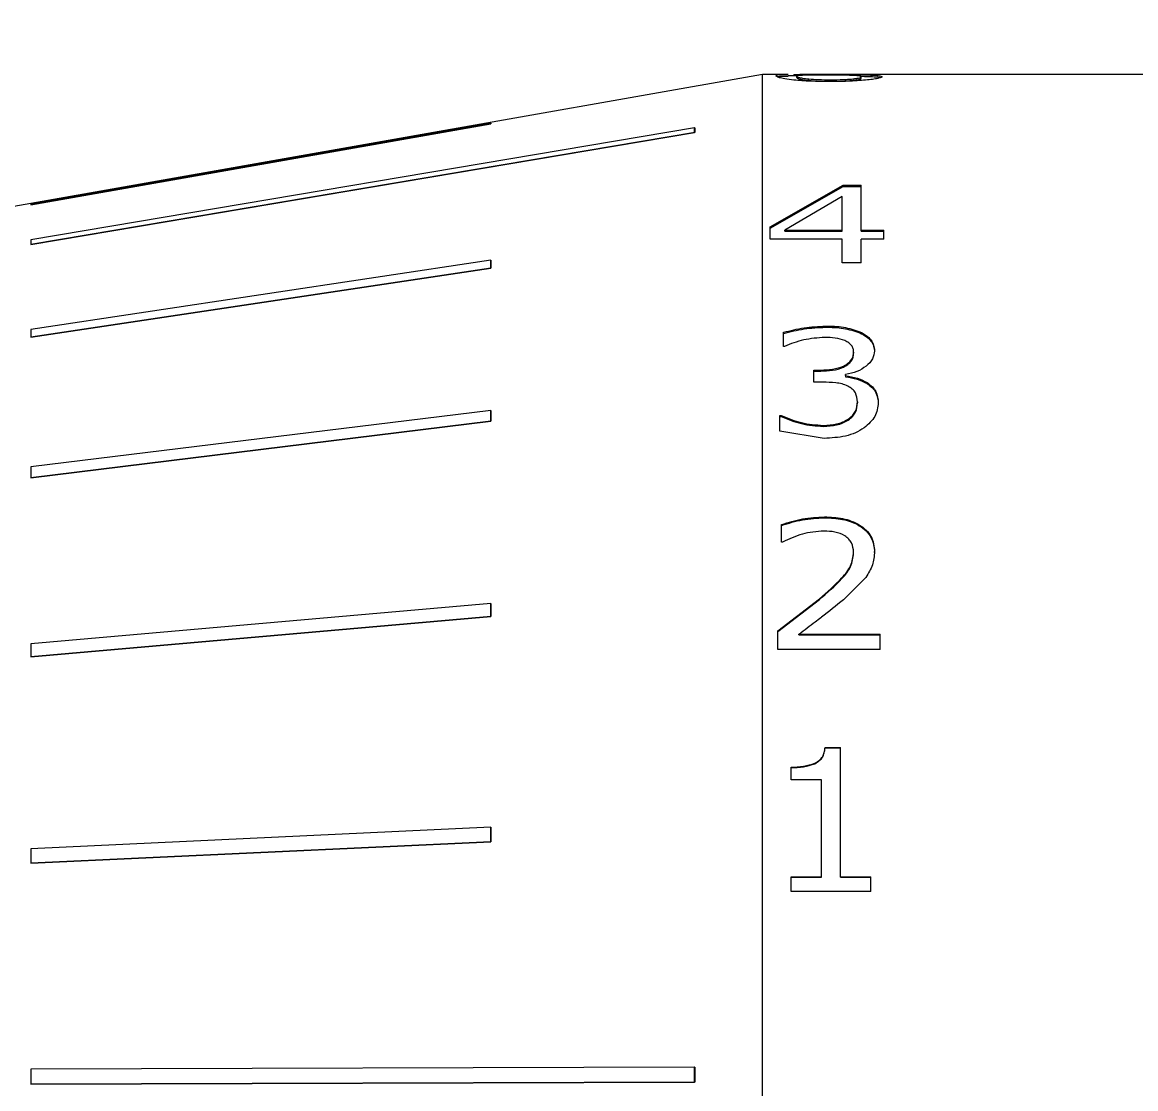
# Model space of a CAD drawing. Header units: millimetres. Extents: x 2 to 278, y 1 to 215.
# Drawn here: x 121.107 to 125.828, y 156.405 to 160.925 of the extents above; entities that cross this region are included whole.
import ezdxf

# ---------------------------------------------------------------- set-up
doc = ezdxf.new("R2010")
doc.units = ezdxf.units.MM
doc.styles.add('SLDTEXTSTYLE0', font='TXT', dxfattribs={"width": 0.75})
doc.dimstyles.new('SLDDIMSTYLE0', dxfattribs={"dimtxt": 2.116667, "dimasz": 3.175, "dimexe": 0, "dimexo": 0.0625, "dimgap": 0.529167, "dimtad": 0, "dimtih": 1, "dimtoh": 1, "dimdec": 1, "dimlfac": 2, "dimrnd": 1e-09, "dimzin": 12, "dimdsep": 46, "dimtxsty": 'SLDTEXTSTYLE0', "dimsah": 1, "dimcen": 0, "dimadec": 0, "dimazin": 3, "dimtfac": 1, "dimtdec": 1, "dimtofl": 0, "dimtmove": 0, "dimatfit": 3, "dimfxl": 1, "dimfrac": 2, "dimtolj": 1, "dimtzin": 12, "dimarcsym": 0})
doc.dimstyles.new('SLDDIMSTYLE2', dxfattribs={"dimtxt": 2.116667, "dimasz": 3.175, "dimexe": 0, "dimexo": 0.0625, "dimgap": 0.529167, "dimtad": 0, "dimtih": 1, "dimtoh": 1, "dimdec": 1, "dimlfac": 2, "dimrnd": 1e-09, "dimzin": 12, "dimdsep": 46, "dimtxsty": 'SLDTEXTSTYLE0', "dimsah": 1, "dimcen": 0.09, "dimadec": 0, "dimazin": 3, "dimtfac": 1, "dimtdec": 1, "dimtofl": 0, "dimtmove": 0, "dimatfit": 3, "dimfxl": 1, "dimfrac": 2, "dimtolj": 1, "dimtzin": 12, "dimarcsym": 0})

# ---------------------------------------------------------------- blocks, each defined once
blk = doc.blocks.new('_D_11')
at = {"color": 7, "linetype": 'Continuous', "lineweight": 0}
for p, q in [((85.419, 169.0861), (88.5973, 169.0861)), ((91.1373, 169.0861), (99.4456, 169.0861)), ((101.9856, 169.0861), (167.0986, 169.0861)), ((165.3206, 169.0861), (165.3206, 160.1785)), ((161.442, 156.3861), (160.7982, 156.3861)), ((160.7982, 156.3861), (160.7982, 153.023)), ((169.1992, 156.3861), (169.843, 156.3861)), ((169.843, 156.3861), (169.843, 153.023)), ((160.7982, 153.023), (161.442, 153.023)), ((169.843, 153.023), (169.1992, 153.023)), ((165.3206, 143.6861), (165.3206, 152.5938)), ((85.419, 143.6861), (167.0986, 143.6861))]:
    blk.add_line(p, q, dxfattribs=at)
at = {"color": 7, "linetype": 'Continuous', "lineweight": 18}
for points in [[(165.3206, 169.0861), (164.8126, 165.9111), (165.8286, 165.9111)], [(165.3206, 143.6861), (165.8286, 146.8611), (164.8126, 146.8611)]]:
    blk.add_solid(points, dxfattribs=at)
at = {"color": 7, "linetype": 'Continuous', "lineweight": 18, "char_height": 2.11667, "attachment_point": 1, "style": 'SLDTEXTSTYLE0'}
for s, insert in [('50.8mm', (159.9387, 159.5439)), ('2.00in', (161.442, 155.7515))]:
    blk.add_mtext(s, dxfattribs=dict(at, insert=insert))
blk = doc.blocks.new('_D_12')
at = {"color": 7, "linetype": 'Continuous', "lineweight": 0}
for p, q in [((91.5416, 158.3446), (112.8945, 183.346)), ((112.8945, 183.346), (116.7045, 183.346))]:
    blk.add_line(p, q, dxfattribs=at)
at = {"color": 7, "linetype": 'Continuous', "lineweight": 18}
blk.add_solid([(91.5416, 158.3446), (93.9899, 160.4289), (93.2173, 161.0888)], dxfattribs=at)
at = {"color": 7, "linetype": 'Continuous', "lineweight": 18, "attachment_point": 1, "style": 'SLDTEXTSTYLE0'}
for s, insert, char_height in [('CBORE FOR M6 [1/4-20]', (117.4982, 184.3921), 2.116667), ('MOUNTING CAP SCREW', (117.4982, 181.029), 2.116667), ('2 PLACES', (117.4982, 177.6658), 2.11667)]:
    blk.add_mtext(s, dxfattribs=dict(at, insert=insert, char_height=char_height))

msp = doc.modelspace()

# ---------------------------------------------------------------- linework, layer by layer
at = {"color": 7, "linetype": 'Continuous', "lineweight": 18}
for p, q in [((124.2462, 160.7041), (121.0712, 160.1443)), ((124.3542, 160.7041), (124.2462, 160.7041)), ((124.2462, 152.0681), (124.2462, 160.7041)), ((124.3909, 160.6978), (124.3542, 160.6978)), ((124.3781, 160.7038), (124.3976, 160.7035)), ((124.3781, 160.7038), (124.3781, 160.6975)), ((124.3925, 160.6997), (124.3909, 160.6977)), ((124.3909, 160.6914), (124.3909, 160.6977)), ((129.3262, 160.7041), (124.4404, 160.7041)), ((124.4422, 160.6789), (124.4422, 160.6852)), ((124.5332, 160.6753), (124.5332, 160.6816)), ((124.6588, 160.6962), (124.6775, 160.696)), ((124.6642, 160.6878), (124.6642, 160.6942)), ((123.093, 160.4982), (121.1425, 160.1545)), ((121.1425, 160.1517), (123.093, 160.4953)), ((123.0938, 160.4953), (121.1432, 160.1517)), ((123.093, 160.4953), (123.093, 160.4982)), ((123.0938, 160.4982), (123.093, 160.4982)), ((123.0938, 160.4953), (123.093, 160.4953)), ((123.0938, 160.4982), (123.0938, 160.4953)), ((123.9573, 160.4772), (121.1425, 160.0024)), ((121.1425, 159.9839), (123.9573, 160.4587)), ((123.9581, 160.4587), (121.1432, 159.9839)), ((123.9573, 160.4587), (123.9573, 160.4772)), ((123.9581, 160.4772), (123.9573, 160.4772)), ((123.9581, 160.4587), (123.9573, 160.4587)), ((123.9581, 160.4772), (123.9581, 160.4587)), ((124.2783, 160.0584), (124.5872, 160.2346)), ((124.2783, 160.053), (124.5872, 160.229)), ((124.5872, 160.2346), (124.6642, 160.2346)), ((124.5872, 160.229), (124.5872, 160.2346)), ((124.5872, 160.229), (124.6642, 160.229)), ((124.6642, 160.0446), (124.6642, 160.2346)), ((121.1425, 160.1545), (121.1425, 160.1517)), ((121.1432, 160.1517), (121.1425, 160.1517)), ((124.5838, 160.187), (124.3406, 160.0446)), ((124.5838, 160.0446), (124.5838, 160.187)), ((124.2783, 160.0056), (124.2783, 160.0584)), ((124.3406, 160.0446), (124.5838, 160.0446)), ((124.3406, 160.0392), (124.3406, 160.0446)), ((124.3406, 160.0392), (124.5838, 160.0392)), ((124.5838, 160.0392), (124.5838, 160.0446)), ((124.6642, 160.0446), (124.7606, 160.0446)), ((124.6642, 160.0392), (124.6642, 160.0446)), ((124.6642, 160.0392), (124.7606, 160.0392)), ((124.7606, 160.0056), (124.7606, 160.0446)), ((121.1425, 160.0024), (121.1425, 159.9839)), ((121.1432, 159.9839), (121.1425, 159.9839)), ((124.5838, 160.0056), (124.2783, 160.0056)), ((124.5838, 159.9062), (124.5838, 160.0056)), ((124.6642, 159.9062), (124.6642, 160.0056)), ((124.7606, 160.0056), (124.6642, 160.0056)), ((123.093, 159.9168), (121.1425, 159.623)), ((123.093, 159.8837), (123.093, 159.9168)), ((123.0938, 159.9168), (123.093, 159.9168)), ((123.0938, 159.9168), (123.0938, 159.8837)), ((121.1425, 159.59), (123.093, 159.8837)), ((123.0938, 159.8837), (121.1432, 159.59)), ((123.0938, 159.8837), (123.093, 159.8837)), ((124.6642, 159.9062), (124.5838, 159.9062)), ((124.5128, 159.6375), (124.5128, 159.6327)), ((121.1425, 159.623), (121.1425, 159.59)), ((121.1432, 159.59), (121.1425, 159.59)), ((124.3346, 159.5514), (124.3346, 159.6111)), ((124.6583, 159.6133), (124.6583, 159.6086)), ((124.3389, 159.5514), (124.3346, 159.5514)), ((124.632, 159.5276), (124.632, 159.5229)), ((124.7204, 159.5327), (124.7204, 159.5281)), ((124.4632, 159.4512), (124.4925, 159.4512)), ((124.4632, 159.3999), (124.4632, 159.4512)), ((124.4632, 159.4467), (124.4925, 159.4467)), ((124.4925, 159.4512), (124.4925, 159.4467)), ((124.5016, 159.3999), (124.4632, 159.3999)), ((124.598, 159.4275), (124.598, 159.4318)), ((124.598, 159.4275), (124.598, 159.4231)), ((124.6896, 159.3981), (124.6896, 159.3936)), ((124.6481, 159.3165), (124.6481, 159.3122)), ((124.7365, 159.3126), (124.7365, 159.3083)), ((123.093, 159.2803), (121.1425, 159.0403)), ((123.093, 159.2348), (123.093, 159.2803)), ((123.0938, 159.2803), (123.093, 159.2803)), ((123.0938, 159.2803), (123.0938, 159.2348)), ((124.3185, 159.2587), (124.3249, 159.2587)), ((124.3185, 159.1919), (124.3185, 159.2587)), ((124.3185, 159.2545), (124.3249, 159.2545)), ((124.3249, 159.2587), (124.3249, 159.2545)), ((121.1425, 158.9948), (123.093, 159.2348)), ((123.0938, 159.2348), (121.1432, 158.9948)), ((123.0938, 159.2348), (123.093, 159.2348)), ((124.5039, 159.2165), (124.5039, 159.2123)), ((124.6095, 159.2431), (124.6095, 159.2389)), ((124.5064, 159.1615), (124.3185, 159.1919)), ((121.1425, 159.0403), (121.1425, 158.9948)), ((121.1432, 158.9948), (121.1425, 158.9948)), ((124.5083, 158.8252), (124.5083, 158.8288)), ((124.3266, 158.7217), (124.3266, 158.7962)), ((124.331, 158.7217), (124.3266, 158.7217)), ((124.632, 158.676), (124.632, 158.6794)), ((124.7204, 158.6783), (124.7204, 158.6817)), ((124.6835, 158.5725), (124.5885, 158.4775)), ((123.093, 158.4619), (121.1425, 158.2907)), ((123.093, 158.4069), (123.093, 158.4619)), ((123.0938, 158.4619), (123.093, 158.4619)), ((123.0938, 158.4619), (123.0938, 158.4069)), ((124.3105, 158.3454), (124.4871, 158.482)), ((124.3105, 158.3426), (124.4871, 158.4789)), ((124.4871, 158.4789), (124.4871, 158.482)), ((121.1425, 158.2357), (123.093, 158.4069)), ((123.0938, 158.4069), (121.1432, 158.2357)), ((123.0938, 158.4069), (123.093, 158.4069)), ((124.3105, 158.2662), (124.3105, 158.3454)), ((124.4003, 158.3311), (124.7445, 158.3311)), ((124.4003, 158.3282), (124.4003, 158.3311)), ((124.4003, 158.3282), (124.7445, 158.3282)), ((124.7445, 158.2662), (124.7445, 158.3311)), ((121.1425, 158.2907), (121.1425, 158.2357)), ((124.7445, 158.2662), (124.3105, 158.2662)), ((121.1432, 158.2357), (121.1425, 158.2357)), ((124.5108, 157.8516), (124.5757, 157.8516)), ((124.5108, 157.8494), (124.5108, 157.8516)), ((124.5108, 157.8494), (124.5757, 157.8494)), ((124.5757, 157.3035), (124.5757, 157.8516)), ((124.3667, 157.7147), (124.3667, 157.7681)), ((124.4681, 157.7826), (124.4681, 157.7846)), ((124.4954, 157.7147), (124.3667, 157.7147)), ((124.4954, 157.3035), (124.4954, 157.7147)), ((123.093, 157.5132), (121.1425, 157.4215)), ((123.093, 157.452), (123.093, 157.5132)), ((123.0938, 157.5132), (123.093, 157.5132)), ((123.0938, 157.5132), (123.0938, 157.452)), ((121.1425, 157.3603), (123.093, 157.452)), ((121.1425, 157.4215), (121.1425, 157.3603)), ((123.0938, 157.452), (121.1432, 157.3603)), ((123.0938, 157.452), (123.093, 157.452)), ((121.1432, 157.3603), (121.1425, 157.3603)), ((124.3667, 157.3035), (124.4954, 157.3035)), ((124.3667, 157.2406), (124.3667, 157.3035)), ((124.3667, 157.3022), (124.4954, 157.3022)), ((124.4954, 157.3022), (124.4954, 157.3035)), ((124.5757, 157.3035), (124.7043, 157.3035)), ((124.5757, 157.3022), (124.5757, 157.3035)), ((124.5757, 157.3022), (124.7043, 157.3022)), ((124.7043, 157.2406), (124.7043, 157.3035)), ((124.7043, 157.2406), (124.3667, 157.2406)), ((123.9573, 156.4964), (121.1425, 156.4873)), ((121.1425, 156.4873), (121.1425, 156.4238)), ((123.9573, 156.4329), (123.9573, 156.4964)), ((123.9581, 156.4964), (123.9573, 156.4964)), ((123.9581, 156.4964), (123.9581, 156.4329)), ((121.1425, 156.4238), (123.9573, 156.4329)), ((121.1432, 156.4238), (121.1425, 156.4238)), ((123.9581, 156.4329), (121.1432, 156.4238)), ((123.9581, 156.4329), (123.9573, 156.4329))]:
    msp.add_line(p, q, dxfattribs=at)
for points, knots in [([(124.3024, 160.6986), (124.3029, 160.7007), (124.3036, 160.704), (124.3404, 160.7038), (124.3542, 160.7037)], [0, 0, 0, 0, 0.6245862, 1, 1, 1, 1]), ([(124.3789, 160.6802), (124.3652, 160.6818), (124.3379, 160.6852), (124.3079, 160.6924), (124.3046, 160.6961), (124.3024, 160.6986)], [0, 0, 0, 0, 0.249799, 0.500034, 1, 1, 1, 1]), ([(124.3098, 160.6946), (124.3107, 160.6956), (124.3125, 160.6978), (124.3397, 160.6975), (124.3542, 160.6973)], [0, 0, 0, 0, 0.4639855, 1, 1, 1, 1]), ([(124.5322, 160.6737), (124.5041, 160.6739), (124.4619, 160.6744), (124.4107, 160.6772), (124.3895, 160.6792), (124.3789, 160.6802)], [0, 0, 0, 0, 0.499185, 0.749591, 1, 1, 1, 1]), ([(124.3909, 160.6977), (124.3917, 160.6959), (124.393, 160.6931), (124.4132, 160.6884), (124.4327, 160.6863), (124.4422, 160.6852)], [0, 0, 0, 0, 0.500288, 0.754144, 1, 1, 1, 1]), ([(124.3909, 160.6914), (124.3917, 160.6896), (124.393, 160.6868), (124.4132, 160.6821), (124.4327, 160.6799), (124.4422, 160.6789)], [0, 0, 0, 0, 0.500204, 0.75406, 1, 1, 1, 1]), ([(124.5222, 160.7012), (124.4994, 160.7011), (124.4538, 160.701), (124.4129, 160.7002), (124.3925, 160.6997)], [0, 0, 0, 0, 0.499736, 1, 1, 1, 1]), ([(124.4404, 160.704), (124.4291, 160.704), (124.4022, 160.704), (124.3964, 160.7028), (124.393, 160.7021)], [0, 0, 0, 0, 0.418913, 1, 1, 1, 1]), ([(124.393, 160.7021), (124.4163, 160.7025), (124.463, 160.7032), (124.5166, 160.7032), (124.5433, 160.7032)], [0, 0, 0, 0, 0.500371, 1, 1, 1, 1]), ([(124.4422, 160.6852), (124.4555, 160.6842), (124.482, 160.6821), (124.5161, 160.6818), (124.5332, 160.6816)], [0, 0, 0, 0, 0.499876, 1, 1, 1, 1]), ([(124.4422, 160.6789), (124.4555, 160.6779), (124.482, 160.6758), (124.5161, 160.6755), (124.5332, 160.6753)], [0, 0, 0, 0, 0.4997756, 1, 1, 1, 1]), ([(124.6144, 160.7003), (124.6076, 160.7005), (124.5939, 160.7008), (124.5624, 160.7011), (124.5383, 160.7012), (124.5222, 160.7012)], [0, 0, 0, 0, 0.2498784, 0.4997909, 1, 1, 1, 1]), ([(124.7526, 160.6944), (124.7502, 160.6922), (124.7466, 160.689), (124.7195, 160.6841), (124.6913, 160.6807), (124.6573, 160.6777), (124.6054, 160.6745), (124.5615, 160.674), (124.5322, 160.6737)], [0, 0, 0, 0, 0.2495724, 0.3743493, 0.5000325, 0.6273997, 0.7505648, 1, 1, 1, 1]), ([(124.5332, 160.6816), (124.5519, 160.6818), (124.5801, 160.682), (124.6132, 160.6838), (124.6335, 160.6857), (124.6486, 160.6878), (124.6618, 160.6908), (124.6632, 160.6928), (124.6642, 160.6942)], [0, 0, 0, 0, 0.2493683, 0.3744389, 0.4995745, 0.6205393, 0.7498865, 1, 1, 1, 1]), ([(124.5332, 160.6753), (124.5519, 160.6755), (124.5801, 160.6757), (124.6132, 160.6775), (124.6335, 160.6793), (124.6486, 160.6815), (124.6618, 160.6844), (124.6632, 160.6865), (124.6642, 160.6878)], [0, 0, 0, 0, 0.249556, 0.374684, 0.499832, 0.620767, 0.750051, 1, 1, 1, 1]), ([(124.5433, 160.7032), (124.5674, 160.7032), (124.6155, 160.7032), (124.6568, 160.7026), (124.6775, 160.7023)], [0, 0, 0, 0, 0.500899, 1, 1, 1, 1]), ([(124.6642, 160.6942), (124.663, 160.6955), (124.6613, 160.6976), (124.6391, 160.6994), (124.6226, 160.7), (124.6144, 160.7003)], [0, 0, 0, 0, 0.499395, 0.749507, 1, 1, 1, 1]), ([(124.6775, 160.7023), (124.6896, 160.702), (124.7138, 160.7014), (124.7469, 160.6992), (124.7503, 160.6963), (124.7526, 160.6944)], [0, 0, 0, 0, 0.2504622, 0.5008443, 1, 1, 1, 1]), ([(124.6775, 160.696), (124.6895, 160.6956), (124.7135, 160.695), (124.7398, 160.6935), (124.7429, 160.6916), (124.7444, 160.6907)], [0, 0, 0, 0, 0.334429, 0.668619, 1, 1, 1, 1]), ([(124.3346, 159.6111), (124.3633, 159.6185), (124.4207, 159.6333), (124.4821, 159.6361), (124.5128, 159.6375)], [0, 0, 0, 0, 0.50004, 1, 1, 1, 1]), ([(124.3346, 159.6063), (124.3633, 159.6137), (124.4207, 159.6285), (124.4821, 159.6313), (124.5128, 159.6327)], [0, 0, 0, 0, 0.500008, 1, 1, 1, 1]), ([(124.5128, 159.6375), (124.5385, 159.6371), (124.5898, 159.6364), (124.6355, 159.621), (124.6583, 159.6133)], [0, 0, 0, 0, 0.501035, 1, 1, 1, 1]), ([(124.5128, 159.6327), (124.5385, 159.6323), (124.5897, 159.6316), (124.6354, 159.6162), (124.6583, 159.6086)], [0, 0, 0, 0, 0.501087, 1, 1, 1, 1]), ([(124.5095, 159.5894), (124.4791, 159.5872), (124.4182, 159.5828), (124.3653, 159.5619), (124.3389, 159.5514)], [0, 0, 0, 0, 0.499614, 1, 1, 1, 1]), ([(124.5952, 159.5758), (124.5817, 159.5802), (124.5546, 159.5889), (124.5246, 159.5892), (124.5095, 159.5894)], [0, 0, 0, 0, 0.4988862, 1, 1, 1, 1]), ([(124.6583, 159.6133), (124.6676, 159.6085), (124.6862, 159.599), (124.7067, 159.5794), (124.7187, 159.5568), (124.7198, 159.5408), (124.7204, 159.5327)], [0, 0, 0, 0, 0.2500551, 0.4999174, 0.7497728, 1, 1, 1, 1]), ([(124.6583, 159.6086), (124.6676, 159.6038), (124.6862, 159.5943), (124.7067, 159.5748), (124.7187, 159.5521), (124.7198, 159.5361), (124.7204, 159.5281)], [0, 0, 0, 0, 0.250173, 0.500063, 0.749864, 1, 1, 1, 1]), ([(124.632, 159.5276), (124.6317, 159.5323), (124.631, 159.5419), (124.6238, 159.5553), (124.6118, 159.5671), (124.6008, 159.5729), (124.5952, 159.5758)], [0, 0, 0, 0, 0.250239, 0.500092, 0.745078, 1, 1, 1, 1]), ([(124.4925, 159.4512), (124.5092, 159.4518), (124.5427, 159.4529), (124.5827, 159.4641), (124.6087, 159.479), (124.6229, 159.4937), (124.6308, 159.5103), (124.6316, 159.5218), (124.632, 159.5276)], [0, 0, 0, 0, 0.250288, 0.499771, 0.627061, 0.749741, 0.874758, 1, 1, 1, 1]), ([(124.4925, 159.4467), (124.5092, 159.4473), (124.5427, 159.4484), (124.5826, 159.4595), (124.6087, 159.4744), (124.6229, 159.4891), (124.6308, 159.5057), (124.6316, 159.5172), (124.632, 159.5229)], [0, 0, 0, 0, 0.2504361, 0.5000171, 0.6273275, 0.7499374, 0.8748649, 1, 1, 1, 1]), ([(124.7204, 159.5327), (124.7188, 159.5209), (124.7155, 159.4973), (124.6862, 159.4669), (124.6472, 159.4427), (124.6144, 159.4354), (124.598, 159.4318)], [0, 0, 0, 0, 0.249828, 0.4996, 0.749919, 1, 1, 1, 1]), ([(124.6071, 159.3833), (124.5992, 159.3865), (124.5833, 159.3931), (124.5472, 159.3987), (124.5199, 159.3994), (124.5016, 159.3999)], [0, 0, 0, 0, 0.2496776, 0.4997288, 1, 1, 1, 1]), ([(124.598, 159.4275), (124.6152, 159.4246), (124.6485, 159.4191), (124.6763, 159.4049), (124.6896, 159.3981)], [0, 0, 0, 0, 0.518833, 1, 1, 1, 1]), ([(124.598, 159.4231), (124.6146, 159.4203), (124.6478, 159.4147), (124.6757, 159.4006), (124.6896, 159.3936)], [0, 0, 0, 0, 0.5002629, 1, 1, 1, 1]), ([(124.6896, 159.3981), (124.6974, 159.3922), (124.7123, 159.3808), (124.7332, 159.3527), (124.7352, 159.3287), (124.7365, 159.3126)], [0, 0, 0, 0, 0.258092, 0.500791, 1, 1, 1, 1]), ([(124.6896, 159.3936), (124.6974, 159.3878), (124.7123, 159.3764), (124.7332, 159.3483), (124.7352, 159.3244), (124.7365, 159.3083)], [0, 0, 0, 0, 0.258177, 0.500903, 1, 1, 1, 1]), ([(124.6481, 159.3165), (124.647, 159.3294), (124.6453, 159.3488), (124.6274, 159.3713), (124.6139, 159.3793), (124.6071, 159.3833)], [0, 0, 0, 0, 0.499362, 0.751224, 1, 1, 1, 1]), ([(124.6095, 159.2431), (124.616, 159.2485), (124.6283, 159.2586), (124.6456, 159.283), (124.6471, 159.3029), (124.6481, 159.3165)], [0, 0, 0, 0, 0.264958, 0.500677, 1, 1, 1, 1]), ([(124.6095, 159.2389), (124.616, 159.2443), (124.6283, 159.2544), (124.6456, 159.2787), (124.6471, 159.2986), (124.6481, 159.3122)], [0, 0, 0, 0, 0.265043, 0.500786, 1, 1, 1, 1]), ([(124.7365, 159.3126), (124.7341, 159.2927), (124.7292, 159.2528), (124.694, 159.2215), (124.6765, 159.206)], [0, 0, 0, 0, 0.500142, 1, 1, 1, 1]), ([(124.3249, 159.2587), (124.353, 159.247), (124.4088, 159.2237), (124.4723, 159.2189), (124.5039, 159.2165)], [0, 0, 0, 0, 0.503071, 1, 1, 1, 1]), ([(124.3249, 159.2545), (124.3531, 159.2428), (124.4089, 159.2195), (124.4725, 159.2147), (124.5039, 159.2123)], [0, 0, 0, 0, 0.505022, 1, 1, 1, 1]), ([(124.5039, 159.2165), (124.5228, 159.2179), (124.5511, 159.22), (124.587, 159.2301), (124.602, 159.2388), (124.6095, 159.2431)], [0, 0, 0, 0, 0.4996504, 0.7499993, 1, 1, 1, 1]), ([(124.5039, 159.2123), (124.5228, 159.2137), (124.5511, 159.2158), (124.587, 159.2259), (124.602, 159.2346), (124.6095, 159.2389)], [0, 0, 0, 0, 0.499727, 0.750072, 1, 1, 1, 1]), ([(124.6765, 159.206), (124.6645, 159.1986), (124.6407, 159.1838), (124.5832, 159.1657), (124.5371, 159.1631), (124.5064, 159.1615)], [0, 0, 0, 0, 0.250212, 0.500475, 1, 1, 1, 1]), ([(124.3266, 158.7962), (124.3559, 158.8053), (124.4145, 158.8236), (124.477, 158.8271), (124.5083, 158.8288)], [0, 0, 0, 0, 0.500012, 1, 1, 1, 1]), ([(124.5083, 158.8288), (124.5343, 158.8277), (124.5862, 158.8256), (124.6473, 158.8031), (124.6857, 158.7738), (124.7065, 158.7459), (124.7185, 158.7147), (124.7198, 158.6927), (124.7204, 158.6817)], [0, 0, 0, 0, 0.250214, 0.499399, 0.626324, 0.749677, 0.874778, 1, 1, 1, 1]), ([(124.3266, 158.7926), (124.3559, 158.8018), (124.4145, 158.82), (124.477, 158.8235), (124.5083, 158.8252)], [0, 0, 0, 0, 0.499982, 1, 1, 1, 1]), ([(124.5083, 158.8252), (124.5343, 158.8242), (124.5862, 158.822), (124.6473, 158.7996), (124.6857, 158.7703), (124.7065, 158.7425), (124.7185, 158.7112), (124.7198, 158.6893), (124.7204, 158.6783)], [0, 0, 0, 0, 0.250369, 0.499648, 0.626589, 0.749868, 0.874882, 1, 1, 1, 1]), ([(124.5062, 158.7688), (124.475, 158.7662), (124.4126, 158.7608), (124.3582, 158.7347), (124.331, 158.7217)], [0, 0, 0, 0, 0.499748, 1, 1, 1, 1]), ([(124.632, 158.6794), (124.6306, 158.6929), (124.6285, 158.7127), (124.6118, 158.7352), (124.5896, 158.7533), (124.5528, 158.7668), (124.5217, 158.7681), (124.5062, 158.7688)], [0, 0, 0, 0, 0.253128, 0.373697, 0.499827, 0.749371, 1, 1, 1, 1]), ([(124.4871, 158.482), (124.5202, 158.5103), (124.5698, 158.5527), (124.6244, 158.6197), (124.6295, 158.6595), (124.632, 158.6794)], [0, 0, 0, 0, 0.501083, 0.75087, 1, 1, 1, 1]), ([(124.4871, 158.4789), (124.5202, 158.5072), (124.5697, 158.5495), (124.6244, 158.6164), (124.6295, 158.6562), (124.632, 158.676)], [0, 0, 0, 0, 0.501199, 0.750972, 1, 1, 1, 1]), ([(124.7204, 158.6817), (124.719, 158.6625), (124.7163, 158.624), (124.6944, 158.5897), (124.6835, 158.5725)], [0, 0, 0, 0, 0.500084, 1, 1, 1, 1]), ([(124.5885, 158.4775), (124.5581, 158.4524), (124.5268, 158.4264), (124.486, 158.3957), (124.4541, 158.3718), (124.4232, 158.3484), (124.4003, 158.3311)], [0, 0, 0, 0, 0.499967, 0.514837, 0.641105, 1, 1, 1, 1]), ([(124.4681, 157.7846), (124.4746, 157.7887), (124.4868, 157.7962), (124.5008, 157.812), (124.5086, 157.831), (124.51, 157.8446), (124.5108, 157.8516)], [0, 0, 0, 0, 0.26768, 0.499783, 0.741588, 1, 1, 1, 1]), ([(124.4681, 157.7826), (124.4746, 157.7866), (124.4867, 157.7941), (124.5008, 157.8099), (124.5086, 157.8288), (124.51, 157.8424), (124.5108, 157.8494)], [0, 0, 0, 0, 0.267808, 0.499952, 0.741697, 1, 1, 1, 1]), ([(124.3667, 157.7681), (124.3844, 157.7686), (124.4191, 157.7695), (124.452, 157.7797), (124.4681, 157.7846)], [0, 0, 0, 0, 0.510737, 1, 1, 1, 1]), ([(124.3667, 157.7661), (124.3844, 157.7665), (124.4191, 157.7674), (124.452, 157.7776), (124.4681, 157.7826)], [0, 0, 0, 0, 0.5107609, 1, 1, 1, 1])]:
    msp.add_open_spline(points, degree=3, knots=knots, dxfattribs=at)

# ---------------------------------------------------------------- dimensions: what is measured, and where the dimension line sits
dim = msp.add_diameter_dim_2p(p1=(88.193, 154.4237), p2=(91.5416, 158.3446), text='CBORE FOR M6 [1/4-20]\\PMOUNTING CAP SCREW\\P2 PLACES', dimstyle='SLDDIMSTYLE0', override={"dimpost": '<>'}, dxfattribs=at)
dim.commit()
dim.dimension.update_dxf_attribs({"geometry": '_D_12', "text_midpoint": (133.8103, 183.346), "dimtype": 163})
dim = msp.add_linear_dim(base=(165.3206, 169.0861), p1=(84.149, 143.6861), p2=(84.149, 169.0861), angle=90, dimstyle='SLDDIMSTYLE2', dxfattribs=at)
dim.commit()
dim.dimension.update_dxf_attribs({"geometry": '_D_11', "text_midpoint": (165.3206, 156.3861), "dimtype": 160})

doc.saveas('drawing.dxf')
